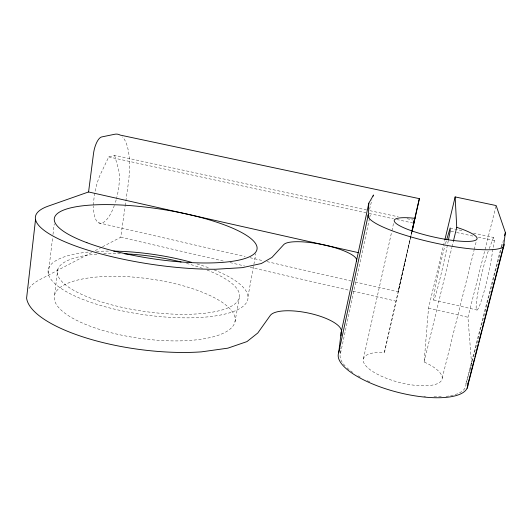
<?xml version="1.0" encoding="UTF-8"?>
<svg xmlns="http://www.w3.org/2000/svg" width="532" height="532" viewBox="0 0 532 532"><rect width="100%" height="100%" fill="white"/><g stroke="black" fill="none" stroke-linecap="round" stroke-linejoin="round"><path stroke-width="0.4" stroke-dasharray="2.66 2" d="M345.088 365.91A64.751 22.045 14.4 0 1 340.54 353.201L340.686 348.241M411.981 232.058L384.443 352.35L379.668 352.297A40.632 13.812 14.4 0 0 372.5 371.376A40.632 13.812 14.4 0 0 430.415 385.414A40.632 13.812 14.4 0 0 428.652 364.174L424.13 361.966L428.513 308.101L444.725 240.424M48.299 273.734L52.602 237.724M52.987 234.452L54.264 223.812M54.683 294.502L57.742 269.445M102.523 246.788L120.777 237.219L125.106 206.363M125.22 205.545L128.179 184.431A59.019 21.067 -77.7 0 0 122.48 136.917M473.447 233.102L493.516 237.452L494.374 240.71L491.681 256.976A33.995 3.272 -77 0 1 480.429 303.333A33.995 3.272 -77 0 1 477.157 297.122A33.995 3.272 -77 0 1 488.389 250.732M234.964 321.86A91.258 30.118 7.8 0 0 105.19 276.48A91.258 30.118 7.8 0 0 93.945 327.572A91.258 30.118 7.8 0 0 234.964 321.86L239.34 297.541M248.018 296.464L255.832 253.651M470.401 370.432L471.591 363.901L501.483 247.799M448.283 240.723L447.006 247.134A33.729 1.496 -77.1 0 1 436.519 292.021A33.729 1.496 -77.1 0 1 434.797 290.366A33.729 1.496 -77.1 0 1 445.078 245.285M340.54 353.201L369.574 218.206M369.747 217.402L370.272 214.975M355.216 281.96L398.089 291.842L405.836 257.674M363.396 358.787L391.738 231.54M391.918 230.728L393.72 222.622M384.443 352.35L411.549 232.504M410.199 239.028L398.089 291.842M410.558 237.445L411.815 231.905M411.303 233.827L412.021 230.715M424.13 361.966L451.861 247.486M452.054 246.682L453.424 241.036M442.218 378.046L474.072 250.253M474.271 249.455L476.473 240.61M446.009 396.367A64.751 22.045 14.4 0 0 465.946 383.845L471.591 363.901L467.941 317.258L496.15 205.565M465.946 383.845L500.998 247.633M501.204 246.828L502.028 243.629M501.689 247.001L503.751 238.994M493.516 237.452L489.566 247.673A33.995 3.272 -77 0 0 488.695 249.894M366.614 209.954L114.613 155.351L108.734 156.933L101.984 171.131A31.667 11.285 -77.7 0 0 93.519 205.458M91.57 252.527L39.727 279.692A118.011 39.082 7.8 0 0 28.402 289.408M95.221 250.612L101.792 247.167M369.86 210.659L398.222 216.803M407.133 218.732L414.428 220.315M450.165 228.062L463.811 231.014M108.734 156.933L365.923 212.8M369.168 213.505L393.514 218.798M396.759 219.503L413.796 223.201M451.003 231.287L455.824 232.331M456.629 232.504L474.298 236.348M478.315 237.219L494.374 240.71M98.759 222.848L245.186 256.597M250.04 257.721L262.988 260.7M267.031 261.631L351.167 281.029M433.779 300.068L477.064 310.043M428.513 308.101L467.941 317.258M120.777 237.219L224.331 261.279M229.997 262.589L244.554 265.973M250.22 267.29L348.919 290.219M352.969 291.157L395.841 301.119M114.613 155.351L117.685 166.35A31.667 11.285 -77.7 0 1 116.568 198.356M207.054 270.043A91.956 27.777 8.1 0 1 212.434 312.151A91.956 27.777 8.1 0 1 77.905 292.593A91.956 27.777 8.1 0 1 97.482 254.116M103.78 253.737A91.956 27.777 8.1 0 1 120.545 253.651M186.552 263.4A91.956 27.777 8.1 0 1 203.277 268.633M369.614 209.295A16.346 0.831 -77.3 0 1 371.968 199.799M214.07 269.857A100.914 30.517 8.1 0 1 218.06 315.489A100.914 30.517 8.1 0 1 71.634 294.482A100.914 30.517 8.1 0 1 89.429 251.969M96.485 251.437A100.914 30.517 8.1 0 1 109.678 251.091M196.966 263.919A100.914 30.517 8.1 0 1 209.475 268.088M445.517 243.676A33.729 1.496 -77.1 0 1 446.627 239.826M441.294 396.739A64.751 22.045 14.4 0 1 433.101 396.806M425.46 396.353A64.751 22.045 14.4 0 1 423.878 396.2M369.72 381.83A64.751 22.045 14.4 0 1 366.275 380.22M360.29 377.115A64.751 22.045 14.4 0 1 357.557 375.526M352.822 372.46A64.751 22.045 14.4 0 1 350.428 370.698M349.085 369.627A64.751 22.045 14.4 0 1 346.113 366.96M116.175 199.813A31.667 11.285 -77.7 0 1 115.085 203.37M114.367 205.432A31.667 11.285 -77.7 0 1 100.728 223.267A31.667 11.285 -77.7 0 1 93.512 206.177"/><path stroke-width="0.8" d="M341.052 335.838L341.152 332.533L368.816 203.177L373.537 195.011A16.346 0.831 -77.3 0 0 373.058 196.175M467.881 385.141A66.706 22.71 14.4 0 1 398.548 392.496A66.706 22.71 14.4 0 1 338.704 352.749L368.344 214.556L368.816 203.177M35.524 219.543L26.6 298.113A118.011 39.082 7.8 0 0 201.448 351.858L227.876 348.154L246.948 341.604L257.801 332.985L270.263 315.483A36.648 11.751 11.7 0 1 311.38 313.734A36.648 11.751 11.7 0 1 341.152 332.533L338.704 352.749M503.638 245.671L505.4 232.59L496.15 205.565L455.146 196.92L444.918 239.619M356.44 261.046A37.466 8.904 11.4 0 0 325.311 245.205A37.466 8.904 11.4 0 0 283.775 244.58L271.978 257.415L261.372 263.526L242.293 267.656L215.566 269.252A120.797 29.679 8.6 0 1 73.01 245.053A120.797 29.679 8.6 0 1 48.346 206.09L88.571 191.959L93.486 153.748A15.528 5.792 -78.8 0 1 101.698 136.937L114.633 134.277A59.019 21.067 -77.7 0 1 120.119 135.068L419.369 198.662L412.167 231.247M468.167 382.681L467.874 384.317L474.491 358.674M448.443 239.925L450.205 231.114L450.165 228.062L447.066 238.376A33.729 1.496 -77.1 0 0 446.627 239.826M411.994 231.114L414.428 220.315L413.683 223.513M413.71 223.081L414.435 219.942M416.802 209.648L418.325 203.078M412.021 230.715L413.317 225.116M414.614 219.151L416.623 210.439M418.498 202.346L419.369 198.662M453.424 241.036L456.742 227.337L455.146 196.92M504.575 235.789L505.4 232.59M474.903 357.072L478.208 344.244M478.62 342.641L481.932 329.82M482.344 328.217L490.411 296.962M490.823 295.36L503.225 247.274M467.116 388.274L503.751 246.296M415.126 218.333L410.238 217.887A42.434 7.694 12.5 0 0 404.958 228.268A42.434 7.694 12.5 0 0 465.826 241.442A42.434 7.694 12.5 0 0 461.616 229.006L456.742 227.337M88.571 191.959L358.601 252.693M124.628 253.804A91.956 27.777 8.1 0 1 181.086 261.983M113.722 251.124A100.914 30.517 8.1 0 1 191.547 262.349M504.057 244.068A69.672 12.648 12.5 0 1 435.183 243.044A69.672 12.648 12.5 0 1 368.344 214.556M86.915 242.692A102.496 25.117 8.6 0 0 254.615 253.425A102.496 25.117 8.6 0 0 125.499 205.272A102.496 25.117 8.6 0 0 86.915 242.692"/></g></svg>
